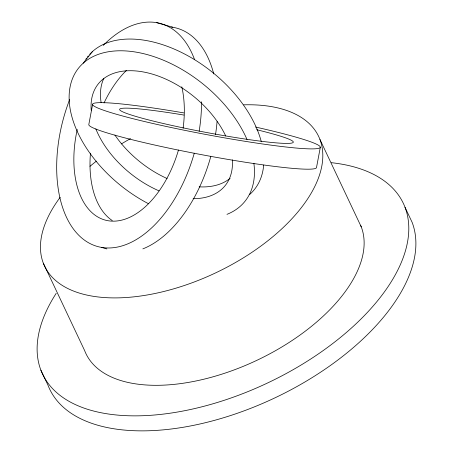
<?xml version="1.0" encoding="UTF-8"?>
<svg xmlns="http://www.w3.org/2000/svg" width="453" height="453" viewBox="0 0 453 453"><rect width="100%" height="100%" fill="white"/><g stroke="black" fill="none" stroke-linecap="round" stroke-linejoin="round"><path stroke-width="0.68" d="M92.644 104.241L88.816 124.524A115.86 8.652 10.7 0 0 200.43 154.45A115.86 8.652 10.7 0 0 316.494 167.604L320.322 147.321M83.154 63.233L92.554 51.483M156.659 22.65L172.814 27.265M101.506 247.383L106.891 248.924M405.016 207.304L412.111 222.31A199.563 104.269 -25.3 0 1 267.332 401.358A199.563 104.269 -25.3 0 1 47.984 385.175L40.889 370.169M319.948 139.473L361.262 226.874M43.329 263.193L84.643 350.599A151.602 79.213 -25.3 0 0 252.474 362.36A151.602 79.213 -25.3 0 0 360.752 225.605M331.336 162.678A199.563 104.269 -25.3 0 1 379.665 298.17A199.563 104.269 -25.3 0 1 131.846 415.837A199.563 104.269 -25.3 0 1 56.2 293.323M243.72 104.83A151.602 79.213 -25.3 0 1 306.743 200.232A151.602 79.213 -25.3 0 1 112.91 297.893A151.602 79.213 -25.3 0 1 60.181 197.304M90 166.308A151.602 79.213 -25.3 0 1 96.393 161.138M121.421 143.901A151.602 79.213 -25.3 0 1 130.521 138.601M85.827 59.241A106.591 65.351 38.7 0 1 86.608 58.109M87.429 56.999A106.591 65.351 38.7 0 1 88.284 55.923M89.632 54.371A106.591 65.351 38.7 0 1 183.267 53.329A106.591 65.351 38.7 0 1 261.336 141.8M263.674 165.073A106.591 65.351 38.7 0 1 249.767 194.416M230.118 178.318A81.302 49.847 38.7 0 1 199.167 186.846M167.134 178.544A81.302 49.847 38.7 0 1 114.909 135.039M101.115 102.599A81.302 49.847 38.7 0 1 103.85 78.301M253.878 163.278A106.591 65.351 38.7 0 1 226.976 214.348M148.601 203.776A106.591 65.351 38.7 0 1 88.222 59.354A106.591 65.351 38.7 0 1 247.01 139.473M232.361 159.841A81.302 49.847 38.7 0 1 193.137 198.686M158.963 190.838A81.302 49.847 38.7 0 1 95.843 128.918M91.217 110.232A81.302 49.847 38.7 0 1 143.935 72.067A81.302 49.847 38.7 0 1 225.707 135.962M255.509 127.038A115.86 8.652 10.7 0 1 289.507 147.389A115.86 8.652 10.7 0 1 107.033 111.398A115.86 8.652 10.7 0 1 183.873 112.91M256.67 129.722A88.369 6.597 10.7 0 1 264.02 141.608A88.369 6.597 10.7 0 1 130.005 114.603A88.369 6.597 10.7 0 1 183.912 115.062M171.472 27.061A115.86 67.678 -74.1 0 1 213.731 73.913M217.078 121.546A115.86 67.678 -74.1 0 1 215.526 134.524M210.809 156.444A115.86 67.678 -74.1 0 1 142.854 248.878M112.265 220.56A88.369 51.619 -74.1 0 1 90.464 153.188M104.037 102.967A88.369 51.619 -74.1 0 1 126.415 70.391M103.273 45.374A115.86 67.678 -74.1 0 1 194.507 59.428M201.517 101.823A115.86 67.678 -74.1 0 1 199.15 131.291M194.275 153.182A115.86 67.678 -74.1 0 1 92.429 244.694A115.86 67.678 -74.1 0 1 69.705 99.445M181.783 86.761A88.369 51.619 -74.1 0 1 183.108 128.244M178.476 150.028A88.369 51.619 -74.1 0 1 107.089 220.543A88.369 51.619 -74.1 0 1 77.259 129.462"/></g></svg>
